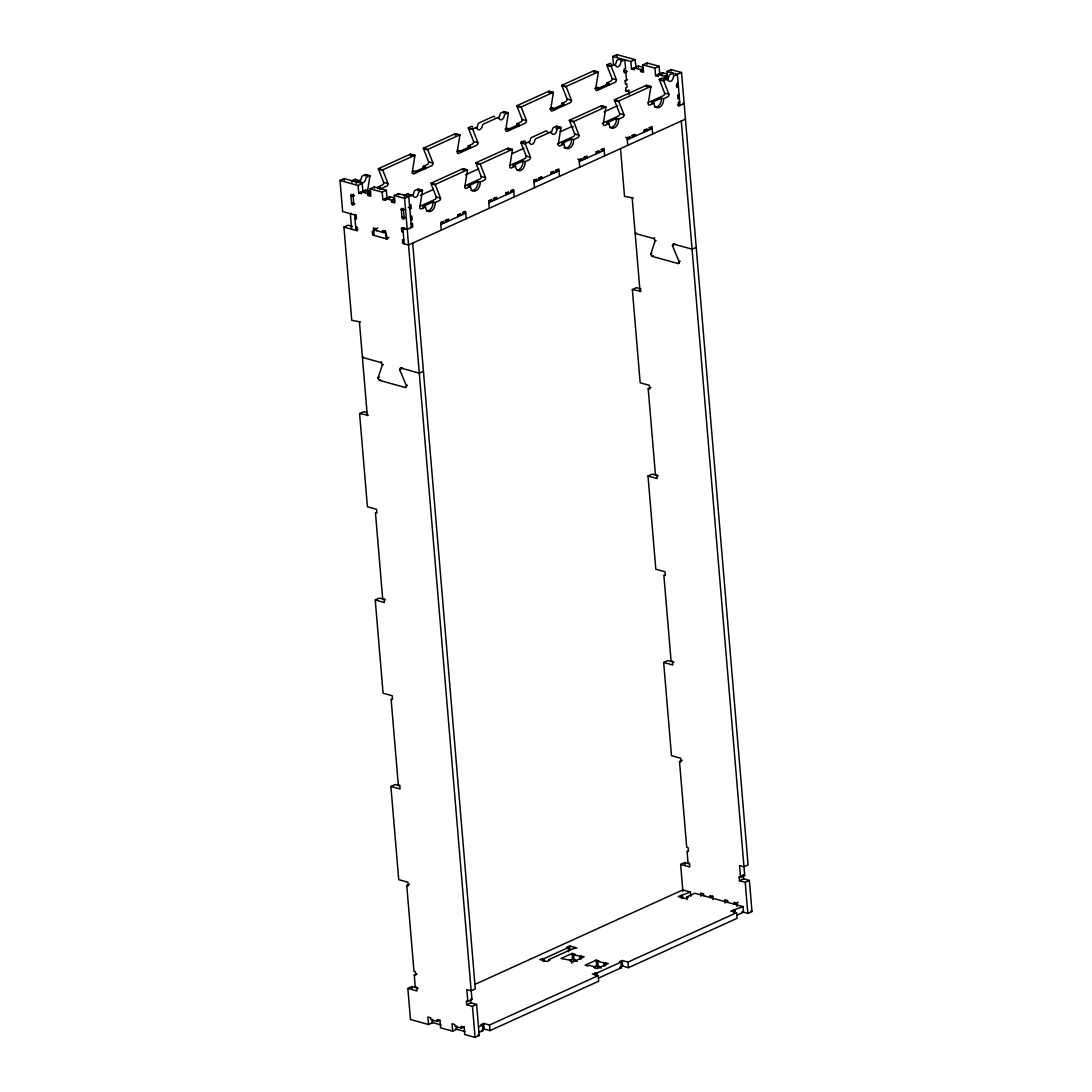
<?xml version="1.0" encoding="UTF-8"?>
<svg xmlns="http://www.w3.org/2000/svg" width="1092" height="1092" viewBox="0 0 1092 1092"><rect width="100%" height="100%" fill="white"/><g stroke="black" fill="none" stroke-linecap="round" stroke-linejoin="round"><path stroke-width="1.5" d="M365.383 176.112L365.547 175.075A2.007 1.338 -74.5 0 0 365.561 174.515L369.901 175.716A2.007 1.338 -74.5 0 1 369.888 176.276L367.403 192.001M410.36 155.678L410.524 154.627A2.007 1.338 -74.5 0 0 410.537 154.068L414.864 155.269A2.007 1.338 -74.5 0 1 414.851 155.828L412.216 172.604A2.007 1.338 -74.5 0 0 413.759 173.833L431.763 165.656A2.007 1.338 -74.5 0 0 432.992 163.158L427.832 149.932A2.007 1.338 -74.5 0 1 427.723 149.427L423.382 148.225A2.007 1.338 -74.5 0 0 423.491 148.73L428.651 161.957A2.007 1.338 -74.5 0 1 427.422 164.455L423.259 166.339A7.03 4.668 -74.5 0 1 423.136 168.823M417.922 190.677L418.086 189.626A2.007 1.338 -74.5 0 0 418.1 189.066L422.44 190.267A2.007 1.338 -74.5 0 1 422.427 190.827L419.792 207.603A2.007 1.338 -74.5 0 0 421.335 208.845L425.484 206.948A7.03 4.668 -74.5 0 0 430.876 211.275A7.03 4.668 -74.5 0 0 435.176 202.552L439.325 200.655A2.007 1.338 -74.5 0 0 440.554 198.171L435.394 184.93A2.007 1.338 -74.5 0 1 435.298 184.425L430.958 183.224A2.007 1.338 -74.5 0 0 431.053 183.729L436.213 196.97A2.007 1.338 -74.5 0 1 434.985 199.454L419.847 206.347M455.323 135.231L455.5 134.179A2.007 1.338 -74.5 0 0 455.5 133.62L459.841 134.821A2.007 1.338 -74.5 0 1 459.828 135.381L457.193 152.157A2.007 1.338 -74.5 0 0 458.736 153.399L476.74 145.209A2.007 1.338 -74.5 0 0 477.968 142.724L472.809 129.484A2.007 1.338 -74.5 0 1 472.7 128.979L468.359 127.778A2.007 1.338 -74.5 0 0 468.468 128.283L473.628 141.523A2.007 1.338 -74.5 0 1 472.399 144.007L468.236 145.905A7.03 4.668 -74.5 0 1 468.195 147.87M462.899 170.229L463.063 169.178A2.007 1.338 -74.5 0 0 463.076 168.618L467.417 169.82A2.007 1.338 -74.5 0 1 467.403 170.379L464.769 187.169A2.007 1.338 -74.5 0 0 466.298 188.397L470.461 186.514A7.03 4.668 -74.5 0 0 475.853 190.827A7.03 4.668 -74.5 0 0 480.152 182.105L484.302 180.221A2.007 1.338 -74.5 0 0 485.53 177.723L480.371 164.496A2.007 1.338 -74.5 0 1 480.275 163.977L475.935 162.776A2.007 1.338 -74.5 0 0 476.03 163.295L481.19 176.522A2.007 1.338 -74.5 0 1 479.961 179.02L464.564 186.022M503.835 113.186L503.999 112.135A2.007 1.338 -74.5 0 0 504.013 111.575L508.353 112.776A2.007 1.338 -74.5 0 1 508.34 113.336L505.705 130.112A2.007 1.338 -74.5 0 0 507.234 131.34L525.238 123.164A2.007 1.338 -74.5 0 0 526.467 120.666L521.307 107.439A2.007 1.338 -74.5 0 1 521.212 106.934L516.871 105.733A2.007 1.338 -74.5 0 0 516.966 106.238L522.126 119.465A2.007 1.338 -74.5 0 1 520.898 121.963L516.748 123.846A7.03 4.668 -74.5 0 1 516.625 126.331M507.876 149.781L508.039 148.744A2.007 1.338 -74.5 0 0 508.053 148.184L512.394 149.386A2.007 1.338 -74.5 0 1 512.38 149.945L509.732 166.721A2.007 1.338 -74.5 0 0 511.274 167.95L515.438 166.066A7.03 4.668 -74.5 0 0 520.829 170.393A7.03 4.668 -74.5 0 0 525.129 161.657L529.279 159.773A2.007 1.338 -74.5 0 0 530.507 157.275L525.348 144.048A2.007 1.338 -74.5 0 1 525.238 143.543L520.911 142.342A2.007 1.338 -74.5 0 0 521.007 142.847L526.167 156.074A2.007 1.338 -74.5 0 1 524.938 158.572L509.541 165.575M548.812 92.738L548.976 91.687A2.007 1.338 -74.5 0 0 548.989 91.127L553.33 92.329A2.007 1.338 -74.5 0 1 553.316 92.888L550.668 109.664A2.007 1.338 -74.5 0 0 552.211 110.906L570.215 102.716A2.007 1.338 -74.5 0 0 571.444 100.232L566.284 86.991A2.007 1.338 -74.5 0 1 566.175 86.486L561.848 85.285A2.007 1.338 -74.5 0 0 561.943 85.79L567.103 99.017A2.007 1.338 -74.5 0 1 565.874 101.515L561.725 103.399A7.03 4.668 -74.5 0 1 561.493 106.388M556.21 128.788L556.551 126.686A2.007 1.338 -74.5 0 0 556.565 126.126L560.892 127.327A2.007 1.338 -74.5 0 1 560.878 127.887L558.244 144.663A2.007 1.338 -74.5 0 0 559.787 145.905L563.936 144.021A7.03 4.668 -74.5 0 0 569.328 148.335A7.03 4.668 -74.5 0 0 573.628 139.612L577.791 137.728A2.007 1.338 -74.5 0 0 579.019 135.231L573.86 122.004A2.007 1.338 -74.5 0 1 573.75 121.485L569.41 120.284A2.007 1.338 -74.5 0 0 569.519 120.789L574.679 134.029A2.007 1.338 -74.5 0 1 573.45 136.514L557.521 143.762M593.789 72.29L593.952 71.239A2.007 1.338 -74.5 0 0 593.966 70.68L598.307 71.881A2.007 1.338 -74.5 0 1 598.293 72.441L595.645 89.216A2.007 1.338 -74.5 0 0 597.188 90.459L615.192 82.269A2.007 1.338 -74.5 0 0 616.42 79.784L611.261 66.544A2.007 1.338 -74.5 0 1 611.151 66.039L606.824 64.838A2.007 1.338 -74.5 0 0 606.92 65.343L612.08 78.583A2.007 1.338 -74.5 0 1 610.851 81.067L606.702 82.965A7.03 4.668 -74.5 0 1 606.47 85.94M601.351 107.289L601.515 106.252A2.007 1.338 -74.5 0 0 601.528 105.692L605.869 106.893A2.007 1.338 -74.5 0 1 605.855 107.453L603.221 124.229A2.007 1.338 -74.5 0 0 604.763 125.457L608.913 123.573A7.03 4.668 -74.5 0 0 614.305 127.901A7.03 4.668 -74.5 0 0 618.604 119.164L622.754 117.281A2.007 1.338 -74.5 0 0 623.982 114.783L618.823 101.556A2.007 1.338 -74.5 0 1 618.727 101.051L614.387 99.85A2.007 1.338 -74.5 0 0 614.496 100.355L619.655 113.582A2.007 1.338 -74.5 0 1 618.427 116.08L602.238 123.437M646.327 86.855L646.491 85.804A2.007 1.338 -74.5 0 0 646.505 85.244L650.846 86.445A2.007 1.338 -74.5 0 1 650.832 87.005L648.198 103.781A2.007 1.338 -74.5 0 0 649.74 105.009L653.89 103.126A7.03 4.668 -74.5 0 0 659.281 107.453A7.03 4.668 -74.5 0 0 663.581 98.717L667.731 96.833A2.007 1.338 -74.5 0 0 668.959 94.335L663.799 81.108A2.007 1.338 -74.5 0 1 663.704 80.603L659.363 79.402A2.007 1.338 -74.5 0 0 659.472 79.907L664.632 93.134A2.007 1.338 -74.5 0 1 663.404 95.632L647.993 102.634M406.21 386.991L405.173 387.469L379.661 380.398A2.007 1.31 65.6 0 1 378.05 377.832L382.309 365.042L383.36 364.578M679.224 262.885L677.927 263.486L652.415 256.415A2.007 1.31 65.6 0 1 650.818 253.849L655.077 241.059L656.115 240.581M354.996 218.618L356.442 219.014L356.128 215.288L342.629 211.548L340.022 180.48L344.171 178.583L362.244 183.593L362.872 191.059L365.042 191.66M613.431 64.251L612.776 56.484L616.925 54.6L635.012 59.61L636.172 67.213M369.901 175.716L366.98 177.04A2.007 1.338 -74.5 0 0 365.779 178.87A4.013 2.675 -74.5 0 1 363.377 182.541A4.013 2.675 -74.5 0 1 360.551 181.245A2.007 1.338 -74.5 0 0 359.145 180.603L354.804 179.402L351.883 180.726L352.02 182.35M365.561 174.515L362.64 175.839A2.007 1.338 -74.5 0 0 361.438 177.668A4.013 2.675 -74.5 0 1 359.841 180.808M378.296 188.261A7.03 4.668 -74.5 0 0 378.296 186.787L382.446 184.903A2.007 1.338 -74.5 0 0 383.674 182.405L378.514 169.178A2.007 1.338 -74.5 0 1 378.405 168.673L410.537 154.068M423.382 148.225L455.5 133.62M468.359 127.778L471.28 126.454A2.007 1.338 -74.5 0 1 472.686 127.095M504.013 111.575L501.092 112.899A2.007 1.338 -74.5 0 0 499.89 114.742A4.013 2.675 -74.5 0 1 497.488 118.414M516.871 105.733L548.989 91.127M561.848 85.285L593.966 70.68M606.824 64.838L609.732 63.513A2.007 1.338 -74.5 0 1 611.151 64.169A4.013 2.675 -74.5 0 0 611.616 64.974M359.145 180.603L356.224 181.927L356.361 183.552M378.405 168.673L382.746 169.874L414.864 155.269M427.723 149.427L459.841 134.821M472.7 128.979L475.621 127.655A2.007 1.338 -74.5 0 1 477.027 128.296A4.013 2.675 -74.5 0 0 479.852 129.607A4.013 2.675 -74.5 0 0 482.255 125.935A2.007 1.338 -74.5 0 1 483.456 124.092L497.597 117.663A2.007 1.338 -74.5 0 1 499.003 118.305A4.013 2.675 -74.5 0 0 501.829 119.615A4.013 2.675 -74.5 0 0 504.231 115.943A2.007 1.338 -74.5 0 1 505.432 114.1L508.353 112.776M521.212 106.934L553.33 92.329M566.175 86.486L598.307 71.881M611.151 66.039L614.073 64.715A2.007 1.338 -74.5 0 1 615.492 65.37A4.013 2.675 -74.5 0 0 618.304 66.667A4.013 2.675 -74.5 0 0 620.706 62.995A2.007 1.338 -74.5 0 1 621.908 61.152L624.829 59.828L625.566 68.523L624.174 69.165L624.487 72.891L626.917 71.785M340.022 180.48L358.094 185.49L362.244 183.593M612.776 56.484L630.848 61.493L635.012 59.61M353.262 194.349L350.928 195.413L351.597 203.412A1.502 0.983 65.6 0 0 352.798 205.105A1.502 0.983 65.6 0 0 353.767 204.013L354.804 203.535M624.201 71.185L625.757 70.489M353.712 194.39L350.942 195.645L354.149 195.768M623.709 71.662L626.467 70.393M358.094 185.49L358.722 192.943L365.615 189.994L370.311 191.291M630.848 61.493L631.476 68.96L638.37 65.998L643.065 67.308M353.153 202.702L351.597 203.412L353.767 204.013L353.098 196.014L354.136 195.536M625.156 80.917A1.502 0.983 65.6 0 0 626.521 80.03L625.852 72.031L626.89 71.553M358.722 192.943L361.616 193.748L361.452 191.878L367.717 193.612L367.881 195.482L370.775 196.287L370.147 188.82L374.297 186.937L386.35 190.281L386.978 197.734L388.602 198.184M631.476 68.96L634.37 69.752L634.22 67.895L640.485 69.629L640.635 71.499L643.529 72.29L642.901 64.838L647.065 62.954L659.118 66.284L659.732 73.751L661.179 74.147M367.554 191.66L370.761 191.796M412.271 171.335L415.738 171.348L425.43 166.939A7.03 4.668 -74.5 0 1 425.389 168.919M456.988 151.01L460.715 150.901L470.406 146.505A7.03 4.668 -74.5 0 1 470.42 147.966M504.982 129.197L507.057 128.255L509.227 128.856L518.918 124.447A7.03 4.668 -74.5 0 1 518.918 125.921M549.699 108.872L552.033 107.808L554.204 108.408L563.895 104.013A7.03 4.668 -74.5 0 1 563.895 105.474M594.676 88.425L597.01 87.36L599.18 87.974L608.872 83.565A7.03 4.668 -74.5 0 1 608.872 85.039M377.695 188.643L380.453 187.387A7.03 4.668 -74.5 0 1 380.412 189.366M367.717 193.612L370.488 192.356M640.485 69.629L643.256 68.373M379.607 189.366L386.786 186.104A2.007 1.338 -74.5 0 0 388.015 183.606L382.855 170.379A2.007 1.338 -74.5 0 1 382.746 169.874M367.881 195.482L370.652 194.226M640.635 71.499L643.406 70.229M627.559 79.552L625.143 80.658L625.457 84.384L626.835 83.756L627.122 87.169L625.743 87.797L626.057 91.537L629.169 90.117M370.147 188.82L382.2 192.165L386.35 190.281M642.901 64.838L654.954 68.182L659.118 66.284M351.378 213.213L350.341 213.691L351.638 229.224M382.2 192.165L382.828 199.618L386.978 197.734M654.954 68.182L655.582 75.635L659.732 73.751M382.828 199.618L385.722 200.423L385.558 198.553L389.707 196.669L394.417 197.966M655.582 75.635L658.476 76.44L658.326 74.57L662.475 72.686L667.171 73.983M385.558 198.553L391.823 200.3L391.987 202.156L394.881 202.962L394.253 195.495L398.403 193.612L408.763 196.492L411.37 227.559L410.292 227.259M658.326 74.57L664.591 76.303L664.741 78.174L667.635 78.979L667.007 71.512L671.17 69.629L681.531 72.495L748.075 864.919L743.911 866.802L739.571 865.601L740.567 877.408L744.717 875.525L681.285 120.994M355.719 214.414L354.682 214.892L355.978 230.426L358.026 229.497M391.823 200.3L394.594 199.031M664.591 76.303L667.362 75.048M422.44 190.267L419.519 191.591A2.007 1.338 -74.5 0 0 418.318 193.434A4.013 2.675 -74.5 0 1 415.916 197.106A4.013 2.675 -74.5 0 1 413.104 195.809A2.007 1.338 -74.5 0 0 411.684 195.154L407.343 193.953L404.422 195.277L404.572 196.915M418.1 189.066L415.178 190.39A2.007 1.338 -74.5 0 0 413.977 192.233A4.013 2.675 -74.5 0 1 411.37 195.987M430.958 183.224L463.076 168.618M475.935 162.776L508.053 148.184M520.911 142.342L523.832 141.005A2.007 1.338 -74.5 0 1 525.238 141.66A4.013 2.675 -74.5 0 0 525.566 142.288M556.565 126.126L553.644 127.464A2.007 1.338 -74.5 0 0 552.443 129.293A4.013 2.675 -74.5 0 1 550.436 132.746M569.41 120.284L601.528 105.692M614.387 99.85L646.505 85.244M659.363 79.402L662.284 78.078A2.007 1.338 -74.5 0 1 663.69 78.72A4.013 2.675 -74.5 0 0 663.895 79.156M391.987 202.156L394.758 200.901M664.741 78.174L667.512 76.918M394.253 195.495L404.613 198.375L411.684 195.154M435.298 184.425L467.417 169.82M480.275 163.977L512.394 149.386M525.238 143.543L528.159 142.206A2.007 1.338 -74.5 0 1 529.579 142.861A4.013 2.675 -74.5 0 0 532.391 144.158A4.013 2.675 -74.5 0 0 534.793 140.486A2.007 1.338 -74.5 0 1 535.995 138.657L550.15 132.214A2.007 1.338 -74.5 0 1 551.556 132.869A4.013 2.675 -74.5 0 0 554.367 134.166A4.013 2.675 -74.5 0 0 556.77 130.494A2.007 1.338 -74.5 0 1 557.971 128.665L560.892 127.327M573.75 121.485L605.869 106.893M618.727 101.051L650.846 86.445M663.704 80.603L666.625 79.279A2.007 1.338 -74.5 0 1 668.031 79.921A4.013 2.675 -74.5 0 0 670.857 81.218A4.013 2.675 -74.5 0 0 673.259 77.546A2.007 1.338 -74.5 0 1 674.46 75.717L681.531 72.495M360.51 321.976L351.76 320.311L343.925 227.081L348.089 225.198L352.579 226.44M420.352 195.359L433.51 189.38M512.148 153.631L523.969 148.266M560.278 131.75L571.962 126.44L573.409 126.836M603.944 111.903L617.635 105.678M465.451 174.856L478.733 168.81M409.5 205.187L410.879 204.559L411.193 208.285L409.814 208.913M678.105 83.088L676.726 83.715L677.04 87.442L678.419 86.814L676.248 86.213M403.371 208.422L401.296 209.377L401.965 217.376A1.502 0.983 65.6 0 0 403.18 219.069A1.502 0.983 65.6 0 0 404.136 217.977L405.173 217.499M403.398 208.654L401.324 209.596L403.494 210.196M403.358 216.735L401.965 217.376L404.136 217.977L403.467 209.978L404.504 209.5M676.494 85.872L677.272 85.517M423.546 207.726A7.03 4.668 -74.5 0 1 423.314 206.347L433.005 201.952L435.176 202.552M468.523 187.278A7.03 4.668 -74.5 0 1 468.291 185.913L477.982 181.504L480.152 182.105M513.499 166.83A7.03 4.668 -74.5 0 1 513.267 165.465L522.959 161.056L525.129 161.657M562.011 144.786A7.03 4.668 -74.5 0 1 561.766 143.421L571.457 139.012L573.628 139.612M606.975 124.338A7.03 4.668 -74.5 0 1 606.742 122.973L616.434 118.564L618.604 119.164M651.951 103.89A7.03 4.668 -74.5 0 1 651.719 102.525L661.411 98.116L663.581 98.717M377.75 227.955L373.587 229.839L385.64 233.183L386.118 238.779L388.875 237.51M410.469 216.68L411.848 216.052L412.162 219.779L410.783 220.407M679.074 94.581L677.682 95.209L677.995 98.949L679.388 98.307M385.503 231.122L382.732 232.378L382.582 230.508L385.476 231.313L387.551 239.175L372.604 235.026L372.29 231.299L373.737 231.709M411.07 223.833L412.448 223.205L412.762 226.931L407.22 229.443L401.433 227.846L401.747 231.572L403.194 231.982M679.674 101.733L678.282 102.361L678.596 106.088L684.138 103.576L683.06 103.276M404.272 227.614L402.88 228.242L404.19 243.789M447.652 219.806L444.99 220.584M495.659 197.993L492.997 198.771M540.895 177.436L538.847 178.187M586.691 156.606L583.606 157.657M634.684 134.794L631.913 135.817M440.827 224.502L465.752 213.172L462.858 212.367M488.82 202.675L513.745 191.346L510.851 190.554M534.07 182.118L558.981 170.789L556.101 169.997M579.279 161.561L604.204 150.232L601.31 149.427M627.286 139.735L652.211 128.419L649.317 127.614M685.448 119.11L408.531 244.99L402.743 243.38L402.429 239.653L403.876 240.049M620.611 149.713L624.515 196.328L633.278 197.993M363.445 356.934L362.407 357.412L380.712 362.476L381.75 362.012M636.213 232.951L635.175 233.429L653.466 238.493L654.763 237.906M378.05 377.832L379.347 377.245M650.818 253.849L651.856 253.371M405.173 387.469A2.007 1.31 65.6 0 0 406.415 385.694L399.754 369.874A2.007 1.31 65.6 0 1 400.996 368.1L402.033 367.635M677.927 263.486A2.007 1.31 65.6 0 0 679.169 261.711L672.508 245.891A2.007 1.31 65.6 0 1 673.75 244.117L674.788 243.639M399.754 369.874L401.31 369.164M672.508 245.891L673.546 245.413M379.661 380.398L380.698 379.934M652.415 256.415L653.466 255.938M423.45 371.28L419.287 373.177L400.996 368.1M696.205 247.297L692.055 249.181L673.75 244.117M406.415 385.694L407.452 385.217M679.169 261.711L680.22 261.234M432.432 1019.355L432.705 1022.617L428.555 1024.514L410.469 1019.505L407.862 988.424L417.021 990.963L416.707 987.236L415.26 986.84L414.264 975.033L415.711 975.429L415.41 971.703L413.964 971.293L406.756 885.53L408.203 885.926L407.889 882.199L398.73 879.661L390.895 786.445L400.054 788.97L399.74 785.244L398.307 784.848L391.1 699.085L392.547 699.481L392.233 695.754L383.074 693.215L375.238 599.986L384.398 602.525L384.084 598.798L382.65 598.402L375.443 512.626L376.89 513.035L376.576 509.295L367.417 506.77L359.582 413.54L363.745 411.657L366.83 412.503M682.909 891.632L680.63 864.441L689.789 866.98L689.475 863.253L688.028 862.844L687.032 851.037L688.479 851.446L688.165 847.706L686.718 847.31L679.511 761.547L680.958 761.943L680.644 758.217L671.484 755.678L663.663 662.448L672.822 664.987L672.508 661.261L671.061 660.865L663.854 575.088L665.301 575.498L664.987 571.758L655.828 569.232L648.006 476.003L657.166 478.542L656.852 474.815L655.405 474.406L648.198 388.643L649.644 389.039L649.331 385.312L640.171 382.773L632.35 289.557L636.5 287.66L641.127 288.943M359.582 413.54L368.345 415.206M632.35 289.557L641.1 291.223M648.198 388.643L650.968 387.387M375.238 599.986L379.402 598.102L385.503 599.795M648.006 476.003L652.156 474.119L658.271 475.812M390.895 786.445L395.058 784.547L399.631 785.817M663.663 662.448L667.813 660.564L673.928 662.257M406.756 885.53L409.527 884.274M679.511 761.547L682.282 760.278M414.264 975.033L417.035 973.764M407.862 988.424L412.012 986.54L418.127 988.233M680.63 864.441L684.78 862.557L689.352 863.827M474.706 984.493L682.759 889.925L690.472 892.055L690.827 896.259M568.304 947.597L544.034 958.626L539.817 959.486L547.051 961.492L549.822 960.223L548.375 959.827L572.645 948.798L576.863 947.938L569.628 945.931L566.857 947.187L568.304 947.597L568.659 951.787M690.472 892.055L678.282 896.546L685.503 898.552L688.274 897.296L686.827 896.887L687.073 899.685M471.157 989.912L471.962 999.508L467.813 1001.391L466.816 989.584L471.157 990.785L475.307 988.902L412.68 243.093M686.827 896.887L694.812 893.256L743.024 906.619L743.488 912.216L736.841 915.232M742 911.793L747.829 913.417L751.978 911.52L749.371 880.452L745.222 882.336L739.434 880.739L739.12 877.013L743.27 875.115M577.19 961.356L574.051 960.482L573.587 954.899L574.965 954.258L572.072 953.466L561.001 958.503L571.539 960.4L571.771 963.199M467.813 1001.391L466.366 1000.995L466.68 1004.722L470.829 1002.838L476.617 1004.435L479.224 1035.516L475.075 1037.4L464.701 1034.534L464.073 1027.067L461.179 1026.275L461.343 1028.132L464.114 1026.876M739.434 880.739L743.584 878.842L749.371 880.452M569.778 960.318L572.549 959.049L575.443 959.854L574.051 960.482M428.555 1024.514L427.928 1017.048L430.821 1017.853L430.971 1019.723L437.237 1021.457L440.008 1020.201M571.539 960.4L570.16 961.028L573.054 961.834L584.124 956.797L573.587 954.899M712.762 896.204L710.005 897.474L709.841 895.604L712.735 896.409L713.008 899.672M466.68 1004.722L472.454 1006.319L476.617 1004.435M597.693 961.574L599.071 960.946L596.177 960.141L585.107 965.178L588.001 965.983L589.38 965.342L595.645 967.089L594.266 967.717L597.16 968.508L608.23 963.485L597.693 961.574L598.157 967.171L601.296 968.031M437.237 1021.457L437.087 1019.587L439.98 1020.392L440.595 1027.845L452.648 1031.189L456.811 1029.306L456.538 1026.043M593.884 966.993L596.642 965.737L599.535 966.529L598.157 967.171M738.26 902.251L734.097 904.149L733.947 902.279L736.841 903.084L737.114 906.346M483.715 1023.422L484.193 1029.019L489.98 1030.63L598.621 981.244L598.157 975.647L489.503 1025.033L483.715 1023.422L480.958 1024.692L482.391 1025.088L482.869 1030.684L478.869 1032.5M598.566 978.091L621.321 967.744L620.857 962.148L596.587 973.19L592.369 974.037L598.157 975.647M621.321 967.744L619.874 967.348L622.645 966.079L628.432 967.689L737.073 918.304L736.609 912.707L627.968 962.093L622.181 960.496L619.41 961.752L620.857 962.148M743.024 906.619L730.821 911.11L736.609 912.707M478.405 1026.903L482.391 1025.088M667.007 71.512L677.381 74.392L679.988 105.46L677.45 104.764M606.92 65.343L611.261 66.544M659.472 79.907L663.799 81.108M593.952 71.239L598.293 72.441M646.491 85.804L650.832 87.005M612.08 78.583L616.42 79.784M664.632 93.134L668.959 94.335M606.702 82.965L608.872 83.565M625.511 90.363L628.883 91.305L629.156 94.567M651.719 102.525L653.89 103.126M561.943 85.79L566.284 86.991M614.496 100.355L618.823 101.556M548.976 91.687L553.316 92.888M601.515 106.252L605.855 107.453M567.103 99.017L571.444 100.232M619.655 113.582L623.982 114.783M561.725 103.399L563.895 104.013M644.239 129.921L647.133 130.726L646.969 128.856L644.198 130.112L644.362 131.982M606.742 122.973L608.913 123.573M516.966 106.238L521.307 107.439M569.519 120.789L573.86 122.004M625.716 137.278L630.057 138.479L629.893 136.623L627.122 137.879L627.75 145.332M503.999 112.135L508.34 113.336M556.551 126.686L560.878 127.887M522.126 119.465L526.467 120.666M574.679 134.029L579.019 135.231M516.748 123.846L518.918 124.447M596.232 151.733L599.126 152.539L598.976 150.669L596.205 151.938L596.355 153.795M561.766 143.421L563.936 144.021M468.468 128.283L472.809 129.484M521.007 142.847L525.348 144.048M577.709 159.104L582.05 160.306L581.899 158.436L579.129 159.691L579.756 167.158M455.5 134.179L459.828 135.381M508.039 148.744L512.38 149.945M473.628 141.523L477.968 142.724M526.167 156.074L530.507 157.275M468.236 145.905L470.406 146.505M551.01 172.29L553.903 173.096L553.74 171.239L550.969 172.495L551.132 174.351M513.267 165.465L515.438 166.066M423.491 148.73L427.832 149.932M476.03 163.295L480.371 164.496M533.933 180.057L536.827 180.863L536.663 178.992L533.892 180.248L534.534 187.715M410.524 154.627L414.851 155.828M463.063 169.178L467.403 170.379M428.651 161.957L432.992 163.158M481.19 176.522L485.53 177.723M423.259 166.339L425.43 166.939M505.773 192.861L508.667 193.653L508.517 191.796L505.746 193.052L505.896 194.922M468.291 185.913L470.461 186.514M378.514 169.178L382.855 170.379M431.053 183.729L435.394 184.93M488.697 200.614L491.591 201.419L491.441 199.549L488.67 200.819L489.298 208.272M365.547 175.075L369.888 176.276M418.086 189.626L422.427 190.827M383.674 182.405L388.015 183.606M436.213 196.97L440.554 198.171M378.296 186.787L380.453 187.387M457.78 214.674L460.674 215.479L460.51 213.609L457.753 214.865L457.903 216.735M423.314 206.347L425.484 206.948M408.299 207.48L411.193 208.285M440.704 222.44L443.598 223.232L443.434 221.376L440.663 222.631L441.291 230.084M404.327 228.651L403.603 228.446M405.419 228.951L404.695 228.747M406.497 229.252L405.774 229.047M355.664 226.699L357.111 227.095L357.425 230.821L343.925 227.081M743.543 875.197L744.717 875.525M739.12 877.013L740.567 877.408M750.682 911.165L751.978 911.52M470.788 999.18L471.962 999.508M481.422 1030.275L482.869 1030.684M461.343 1028.132L455.077 1026.398L454.914 1024.528L452.02 1023.736L452.648 1031.189M431.504 1022.289L441.141 1024.965M455.296 1028.882L465.247 1031.64M477.927 1035.148L479.224 1035.516M625.375 70.994L625.852 72.031M402.989 208.941L403.467 209.978M352.607 194.977L353.098 196.014M745.222 882.336L747.829 913.417M743.297 875.347L743.584 878.842M673.177 74.816L673.041 73.178L670.119 74.515A2.007 1.338 -74.5 0 0 668.918 76.344A4.013 2.675 -74.5 0 1 666.721 79.921M671.17 69.629L671.28 71.021M735.039 910.25L735.271 913.048M733.592 909.841L733.824 912.639M662.475 72.686L662.598 74.201M727.832 902.415L727.682 900.545L724.788 899.74L725.061 903.002M647.065 62.954L647.174 64.346M652.675 134.002L652.047 126.549L649.276 127.805L649.44 129.675M638.37 65.998L638.492 67.513M703.739 895.727L703.576 893.87L700.682 893.065L700.955 896.327M633.073 136.978L632.964 135.572L635.135 136.172L634.971 134.316L632.2 135.572L632.364 137.428M620.679 60.797L620.488 58.627L617.567 59.951A2.007 1.338 -74.5 0 0 616.366 61.794A4.013 2.675 -74.5 0 1 614.168 65.356M632.227 198.457L640.062 291.687M616.925 54.6L617.089 56.538M684.78 862.557L684.943 864.495M682.486 895.686L682.732 898.484M681.053 895.29L681.285 898.088M604.681 155.828L604.053 148.362L601.283 149.631L601.433 151.488M585.08 158.79L584.957 157.398L587.127 157.999L586.977 156.129L584.206 157.385L584.356 159.255M627.968 962.093L628.432 967.689M559.459 176.385L558.817 168.932L556.046 170.188L556.21 172.045M622.181 960.496L622.645 966.079M539.857 179.347L539.748 177.955L541.905 178.556L541.741 176.686L538.97 177.941L539.134 179.811M605.337 962.68L605.569 965.478M603.958 963.308L604.19 966.106M596.177 960.141L596.642 965.737M596.587 973.19L596.819 975.975M595.14 972.781L595.372 975.579M581.231 956.005L581.463 958.803M579.852 956.633L580.084 959.431M514.223 196.942L513.595 189.489L510.824 190.745L510.974 192.615M572.072 953.466L572.549 959.049M569.628 945.931L569.983 950.122M494.621 199.904L494.499 198.512L496.669 199.113L496.519 197.243L493.748 198.512L493.898 200.368M544.034 958.626L544.266 961.424M542.587 958.23L542.82 961.015M466.216 218.769L465.588 211.302L462.817 212.558L462.981 214.428M446.614 221.731L446.505 220.325L448.675 220.925L448.512 219.069L445.741 220.325L445.905 222.195M489.503 1025.033L489.98 1030.63M404.613 198.375L471.157 990.785M472.454 1006.319L475.075 1037.4M470.57 999.808L470.829 1002.838M398.403 193.612L398.525 195.018M389.707 196.669L389.844 198.184M374.297 186.937L374.42 188.329M376.467 230.644L376.317 228.774L373.423 227.969L374.065 235.435M365.615 189.994L365.738 191.51M359.473 322.454L367.294 415.67M344.171 178.583L344.335 180.535M412.012 986.54L412.175 988.478M407.343 193.953A2.007 1.338 -74.5 0 1 408.763 194.608M528.664 142.588A4.013 2.675 -74.5 0 0 530.453 139.285A2.007 1.338 -74.5 0 1 531.654 137.456L545.809 131.013A2.007 1.338 -74.5 0 1 547.215 131.668A4.013 2.675 -74.5 0 0 547.843 132.637M433.005 201.952A7.03 4.668 -74.5 0 1 426.426 210.961M477.982 181.504A7.03 4.668 -74.5 0 1 475.989 188.315A7.03 4.668 -74.5 0 1 471.075 190.417M522.959 161.056A7.03 4.668 -74.5 0 1 517.062 170.147M571.457 139.012A7.03 4.668 -74.5 0 1 569.164 146.191A7.03 4.668 -74.5 0 1 563.936 147.638M616.434 118.564A7.03 4.668 -74.5 0 1 609.868 127.573M661.411 98.116A7.03 4.668 -74.5 0 1 659.418 104.941A7.03 4.668 -74.5 0 1 654.504 107.043M380.712 362.476A2.007 1.31 65.6 0 1 382.309 365.042M350.846 195.372A1.529 0.996 65.6 0 1 352.552 195.072M401.214 209.323A1.529 0.996 65.6 0 1 402.921 209.036M653.466 238.493A2.007 1.31 65.6 0 1 655.077 241.059M624.105 70.584A1.529 0.996 65.6 0 1 625.307 71.089M354.804 179.402A2.007 1.338 -74.5 0 1 356.21 180.043A4.013 2.675 -74.5 0 0 356.552 180.671M597.242 88.739A7.03 4.668 -74.5 0 1 597.01 87.36M552.265 109.173A7.03 4.668 -74.5 0 1 552.033 107.808M507.289 129.62A7.03 4.668 -74.5 0 1 507.057 128.255M475.716 128.296A4.013 2.675 -74.5 0 0 477.914 124.72A2.007 1.338 -74.5 0 1 479.115 122.891L493.256 116.462A2.007 1.338 -74.5 0 1 494.676 117.103M458.79 151.665A7.03 4.668 -74.5 0 1 458.544 150.3M413.813 172.113A7.03 4.668 -74.5 0 1 413.568 170.748M368.646 191.66A7.03 4.668 -74.5 0 1 368.605 191.196M415.984 172.713A7.03 4.668 -74.5 0 1 415.738 171.348M460.947 152.266A7.03 4.668 -74.5 0 1 460.715 150.901M509.459 130.221A7.03 4.668 -74.5 0 1 509.227 128.856M554.436 109.773A7.03 4.668 -74.5 0 1 554.204 108.408M599.412 89.339A7.03 4.668 -74.5 0 1 599.18 87.974"/></g></svg>
